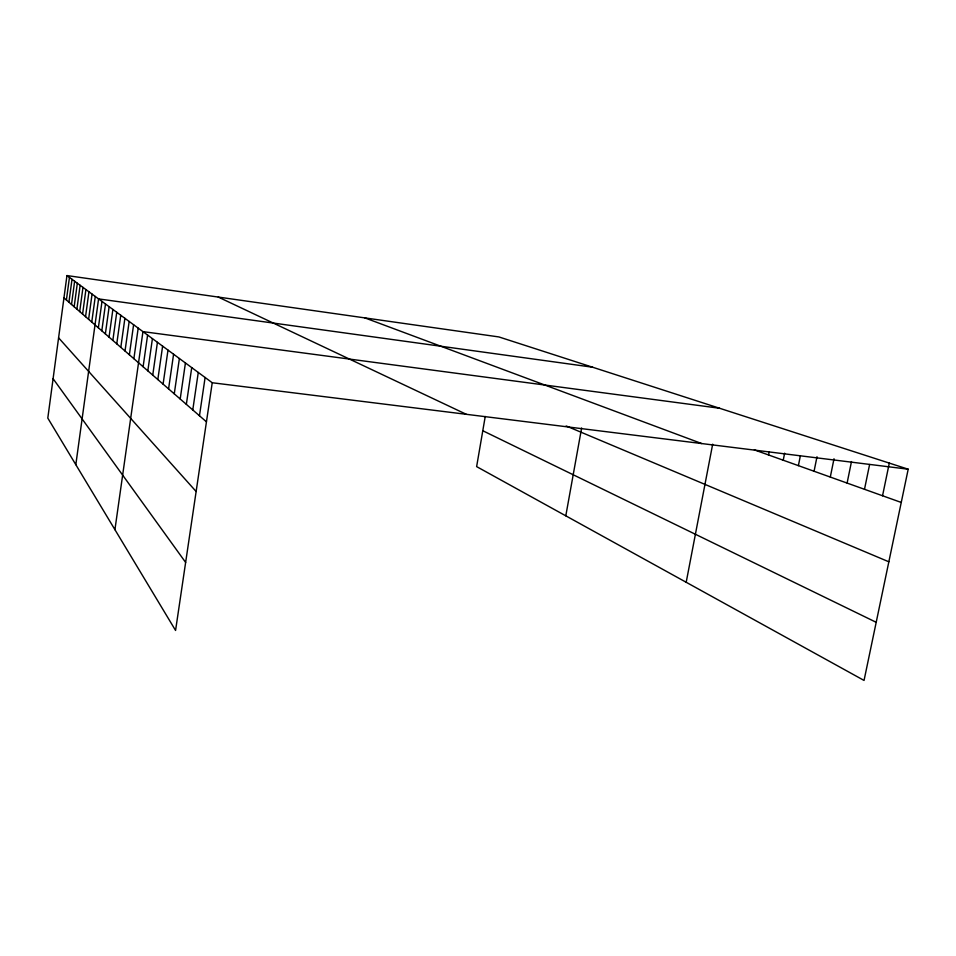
<?xml version="1.0" encoding="UTF-8"?>
<svg xmlns="http://www.w3.org/2000/svg" width="956" height="956" viewBox="0 0 956 956"><rect width="100%" height="100%" fill="white"/><g stroke="black" fill="none" stroke-linecap="round" stroke-linejoin="round"><path stroke-width="1.43" d="M66.956 275.567L47.8 418.107L175.569 630.446L212.232 382.747L66.956 275.567L498.913 336.942L908.2 469.205L864.045 680.433L476.626 466.612L485.242 416.458M66.406 300.017L69.453 277.407M68.916 302.216L72.011 279.295M71.509 304.462L74.64 281.243M74.162 306.768L77.34 283.239M76.886 309.147L80.125 285.282M79.695 311.584L82.981 287.398M82.586 314.094L85.921 289.56M85.55 316.675L88.944 291.795M88.609 319.34L92.063 294.089M91.764 322.076L95.277 296.468M75.823 464.676L98.576 298.905L592.589 367.212M98.36 327.812L101.993 301.415M101.802 330.812L105.507 304.008M105.363 333.919L109.139 306.685M109.044 337.11L112.88 309.457M112.844 340.42L116.752 312.301M116.763 343.825L120.755 315.253M120.826 347.363L124.889 318.312M125.021 351.007L129.168 321.467M129.371 354.796L133.601 324.729M133.876 358.703L138.19 328.123M114.923 529.672L142.946 331.636L719.569 408.248M143.113 366.745L147.606 335.066M147.833 370.856L152.422 338.627M152.745 375.122L157.429 342.308M157.824 379.544L162.616 346.144M163.094 384.133L167.993 350.111M168.579 388.889L173.586 354.234M174.267 393.848L179.393 358.512M180.194 398.999L185.428 362.969M186.348 404.352L191.726 367.618M192.777 409.945L198.274 372.446M199.469 415.764L205.11 377.489M565.797 515.822L581.63 427.989M686.193 582.276L712.674 444.193M768.552 454.972L769.126 452.069M783.227 460.218L784.625 453.192M798.391 465.644L800.387 455.654M814.07 471.26L816.998 456.741M830.298 477.068L834.014 458.749M847.1 483.079L851.485 461.569M864.499 489.305L869.602 464.508M882.543 495.758L889.307 463.098M212.232 382.747L908.2 469.205M754.344 449.882L901.245 502.45M364.869 317.894L701.716 443.56M566.167 425.958L888.841 561.793M218.267 297.065L466.337 414.318M482.792 430.738L876.198 622.308M63.956 297.89L206.448 421.835M58.591 337.838L196.135 491.515M53.094 378.707L185.643 562.439"/></g></svg>
